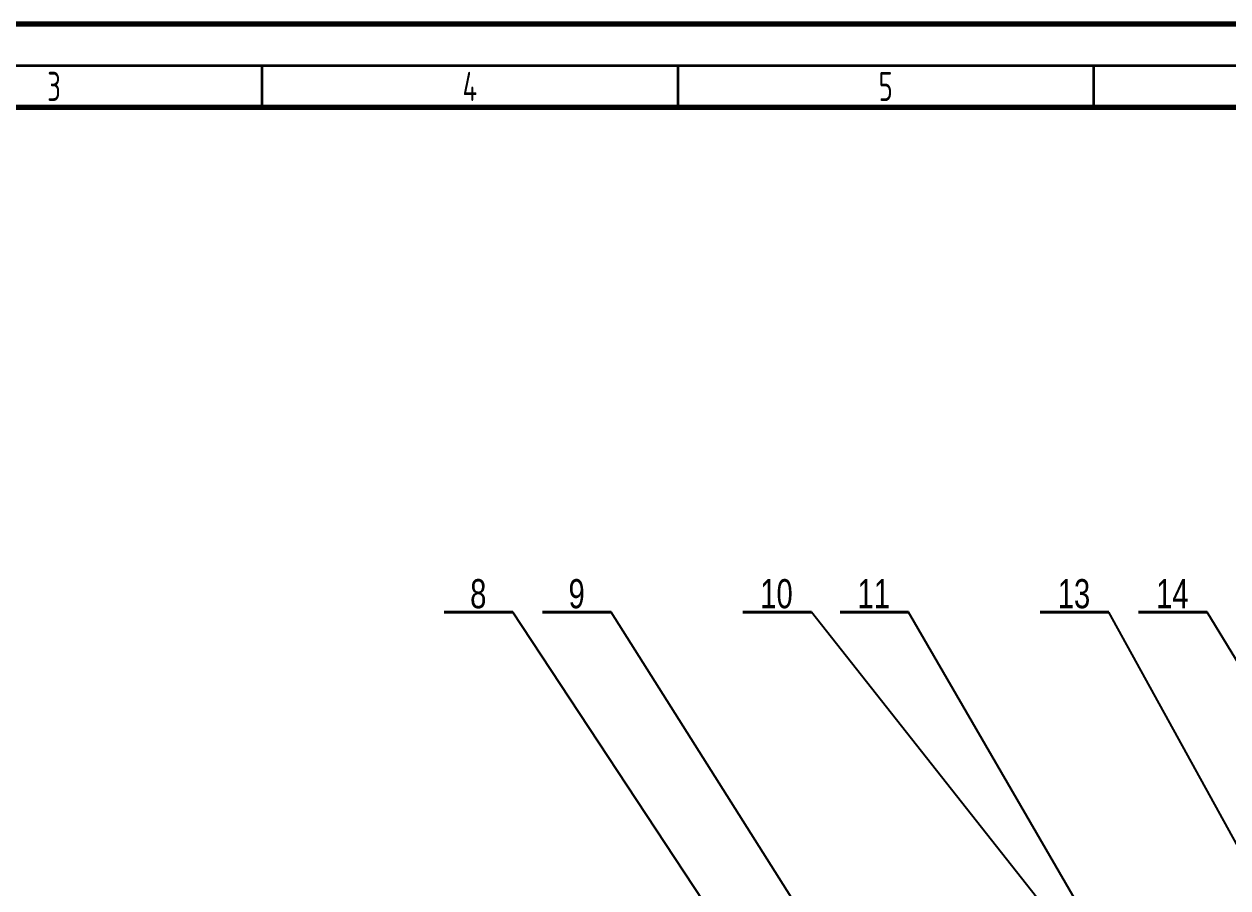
# Model space of a CAD drawing. Header units: millimetres. Extents: x -419 to 9215, y 1224 to 3301.
# Drawn here: x -297.8 to -153.1, y 3197.6 to 3301.5 of the extents above; entities that cross this region are included whole.
import ezdxf

# ---------------------------------------------------------------- set-up
doc = ezdxf.new("R2010")
doc.units = ezdxf.units.MM
for name, color, linetype, lineweight in [('Chu', 241, 'Continuous', 35), ('KHUNG_TEN', 7, 'Continuous', 35), ('Net 0.35', 20, 'Continuous', 35), ('Net 0.7', 7, 'Continuous', 70)]:
    doc.layers.add(name, color=color, linetype=linetype, lineweight=lineweight)
doc.styles.add('SLDTEXTSTYLE1', font='TXT', dxfattribs={"width": 0.7})
doc.styles.add('SLDTEXTSTYLE11', font='TXT', dxfattribs={"width": 0.75})
doc.styles.get("Standard").update_dxf_attribs({"font": 'arial.ttf'})
doc.dimstyles.new('SLDDIMSTYLE0', dxfattribs={"dimtxt": 0.18, "dimasz": 3.302, "dimexe": 0, "dimexo": 0.0625, "dimgap": 0, "dimtad": 0, "dimtih": 1, "dimtoh": 1, "dimdec": 0, "dimrnd": 1e-09, "dimzin": 0, "dimdsep": 46, "dimtxsty": 'Standard', "dimsah": 1, "dimcen": 0.09, "dimadec": 0, "dimazin": 0, "dimtfac": 3.302, "dimtdec": 0, "dimtofl": 0, "dimtmove": 0, "dimatfit": 3, "dimfxl": 1, "dimfrac": 2, "dimtolj": 1, "dimtzin": 0, "dimarcsym": 0})

# ---------------------------------------------------------------- blocks, each defined once
blk = doc.blocks.new('SW_NOTE_0_17')
at = {"layer": 'KHUNG_TEN', "color": 0}
for p, q in [((-8.25, 0), (0, 0)), ((0, 0), (-8.25, 0)), ((-8.25, 0), (0, 0)), ((0, 0), (-8.25, 0)), ((-8.25, 0), (0, 0)), ((0, 0), (-8.25, 0))]:
    blk.add_line(p, q, dxfattribs=at)
at = {"layer": 'KHUNG_TEN', "color": 0, "insert": (-4.16, 3.98), "char_height": 3.5, "attachment_point": 2, "style": 'SLDTEXTSTYLE11'}
blk.add_mtext('8', dxfattribs=at)
blk = doc.blocks.new('SW_NOTE_0_18')
at = {"layer": 'KHUNG_TEN', "color": 0}
for p, q in [((-8.25, 0), (0, 0)), ((0, 0), (-8.25, 0)), ((-8.25, 0), (0, 0)), ((0, 0), (-8.25, 0)), ((-8.25, 0), (0, 0)), ((0, 0), (-8.25, 0))]:
    blk.add_line(p, q, dxfattribs=at)
at = {"layer": 'KHUNG_TEN', "color": 0, "insert": (-4.16, 3.98), "char_height": 3.5, "attachment_point": 2, "style": 'SLDTEXTSTYLE11'}
blk.add_mtext('9', dxfattribs=at)
blk = doc.blocks.new('SW_NOTE_0_19')
at = {"layer": 'KHUNG_TEN', "color": 0}
for p, q in [((-8.25, 0), (0, 0)), ((0, 0), (-8.25, 0)), ((-8.25, 0), (0, 0)), ((0, 0), (-8.25, 0)), ((-8.25, 0), (0, 0)), ((0, 0), (-8.25, 0))]:
    blk.add_line(p, q, dxfattribs=at)
at = {"layer": 'KHUNG_TEN', "color": 0, "insert": (-4.2, 3.98), "char_height": 3.5, "attachment_point": 2, "style": 'SLDTEXTSTYLE11'}
blk.add_mtext('10', dxfattribs=at)
blk = doc.blocks.new('SW_NOTE_0_20')
at = {"layer": 'KHUNG_TEN', "color": 0}
for p, q in [((-8.25, 0), (0, 0)), ((0, 0), (-8.25, 0)), ((-8.25, 0), (0, 0)), ((0, 0), (-8.25, 0)), ((-8.25, 0), (0, 0)), ((0, 0), (-8.25, 0))]:
    blk.add_line(p, q, dxfattribs=at)
at = {"layer": 'KHUNG_TEN', "color": 0, "insert": (-4.2, 3.98), "char_height": 3.5, "attachment_point": 2, "style": 'SLDTEXTSTYLE11'}
blk.add_mtext('11', dxfattribs=at)
blk = doc.blocks.new('SW_NOTE_0_21')
at = {"layer": 'KHUNG_TEN', "color": 0}
for p, q in [((-8.25, 0), (0, 0)), ((0, 0), (-8.25, 0)), ((-8.25, 0), (0, 0)), ((0, 0), (-8.25, 0)), ((-8.25, 0), (0, 0)), ((0, 0), (-8.25, 0))]:
    blk.add_line(p, q, dxfattribs=at)
at = {"layer": 'KHUNG_TEN', "color": 0, "insert": (-4.2, 3.98), "char_height": 3.5, "attachment_point": 2, "style": 'SLDTEXTSTYLE11'}
blk.add_mtext('13', dxfattribs=at)
blk = doc.blocks.new('SW_NOTE_0_22')
at = {"layer": 'KHUNG_TEN', "color": 0}
for p, q in [((-8.25, 0), (0, 0)), ((0, 0), (-8.25, 0)), ((-8.25, 0), (0, 0)), ((0, 0), (-8.25, 0)), ((-8.25, 0), (0, 0)), ((0, 0), (-8.25, 0))]:
    blk.add_line(p, q, dxfattribs=at)
at = {"layer": 'KHUNG_TEN', "color": 0, "insert": (-4.2, 3.98), "char_height": 3.5, "attachment_point": 2, "style": 'SLDTEXTSTYLE11'}
blk.add_mtext('14', dxfattribs=at)

msp = doc.modelspace()

# ---------------------------------------------------------------- linework, layer by layer
at = {"layer": 'Net 0.35', "linetype": 'Continuous', "lineweight": 35}
for p, q in [((-403.72, 3296.48), (765.28, 3296.48)), ((-269.22, 3296.48), (-269.22, 3291.48)), ((-219.22, 3296.48), (-219.22, 3291.48)), ((-169.22, 3296.48), (-169.22, 3291.48))]:
    msp.add_line(p, q, dxfattribs=at)
at = {"layer": 'Net 0.7', "linetype": 'Continuous', "lineweight": 70}
msp.add_line((-398.72, 3291.48), (760.28, 3291.48), dxfattribs=at)
at = {"layer": 'Net 0.7'}
msp.add_lwpolyline([(-418.72, 2460.48), (770.28, 2460.48), (770.28, 3301.48), (-418.72, 3301.48)], close=True, dxfattribs=at)

# ---------------------------------------------------------------- block references
at = {"layer": 'Chu'}
for name, p in [('SW_NOTE_0_17', (-239.05, 3230.77)), ('SW_NOTE_0_18', (-227.22, 3230.77)), ('SW_NOTE_0_19', (-203.15, 3230.77)), ('SW_NOTE_0_20', (-191.46, 3230.77)), ('SW_NOTE_0_21', (-167.38, 3230.77)), ('SW_NOTE_0_22', (-155.55, 3230.77))]:
    msp.add_blockref(name, p, dxfattribs=at)

# ---------------------------------------------------------------- texts
at = {"layer": 'Chu', "char_height": 3.5, "attachment_point": 5, "style": 'SLDTEXTSTYLE1'}
for s, insert in [('{\\fTCVN 7284|b0|i0|c0|p34;3}', (-294.22, 3293.98)), ('{\\fTCVN 7284|b0|i0|c0|p34;4}', (-244.22, 3293.98)), ('{\\fTCVN 7284|b0|i0|c0|p34;5}', (-194.22, 3293.98))]:
    msp.add_mtext(s, dxfattribs=dict(at, insert=insert))

# ---------------------------------------------------------------- leaders
at = {"layer": 'Net 0.35', "lineweight": 35}
for points in [[(-174.95, 3133.56), (-239.05, 3230.77)], [(-131.12, 3078.78), (-227.22, 3230.77)], [(-160.96, 3177.41), (-203.15, 3230.77)], [(-162.59, 3181.06), (-191.46, 3230.77)], [(-123.26, 3150.63), (-167.38, 3230.77)], [(-127.71, 3184.84), (-155.55, 3230.77)]]:
    msp.add_leader(points, dimstyle='SLDDIMSTYLE0', dxfattribs=at)

doc.saveas('drawing.dxf')
